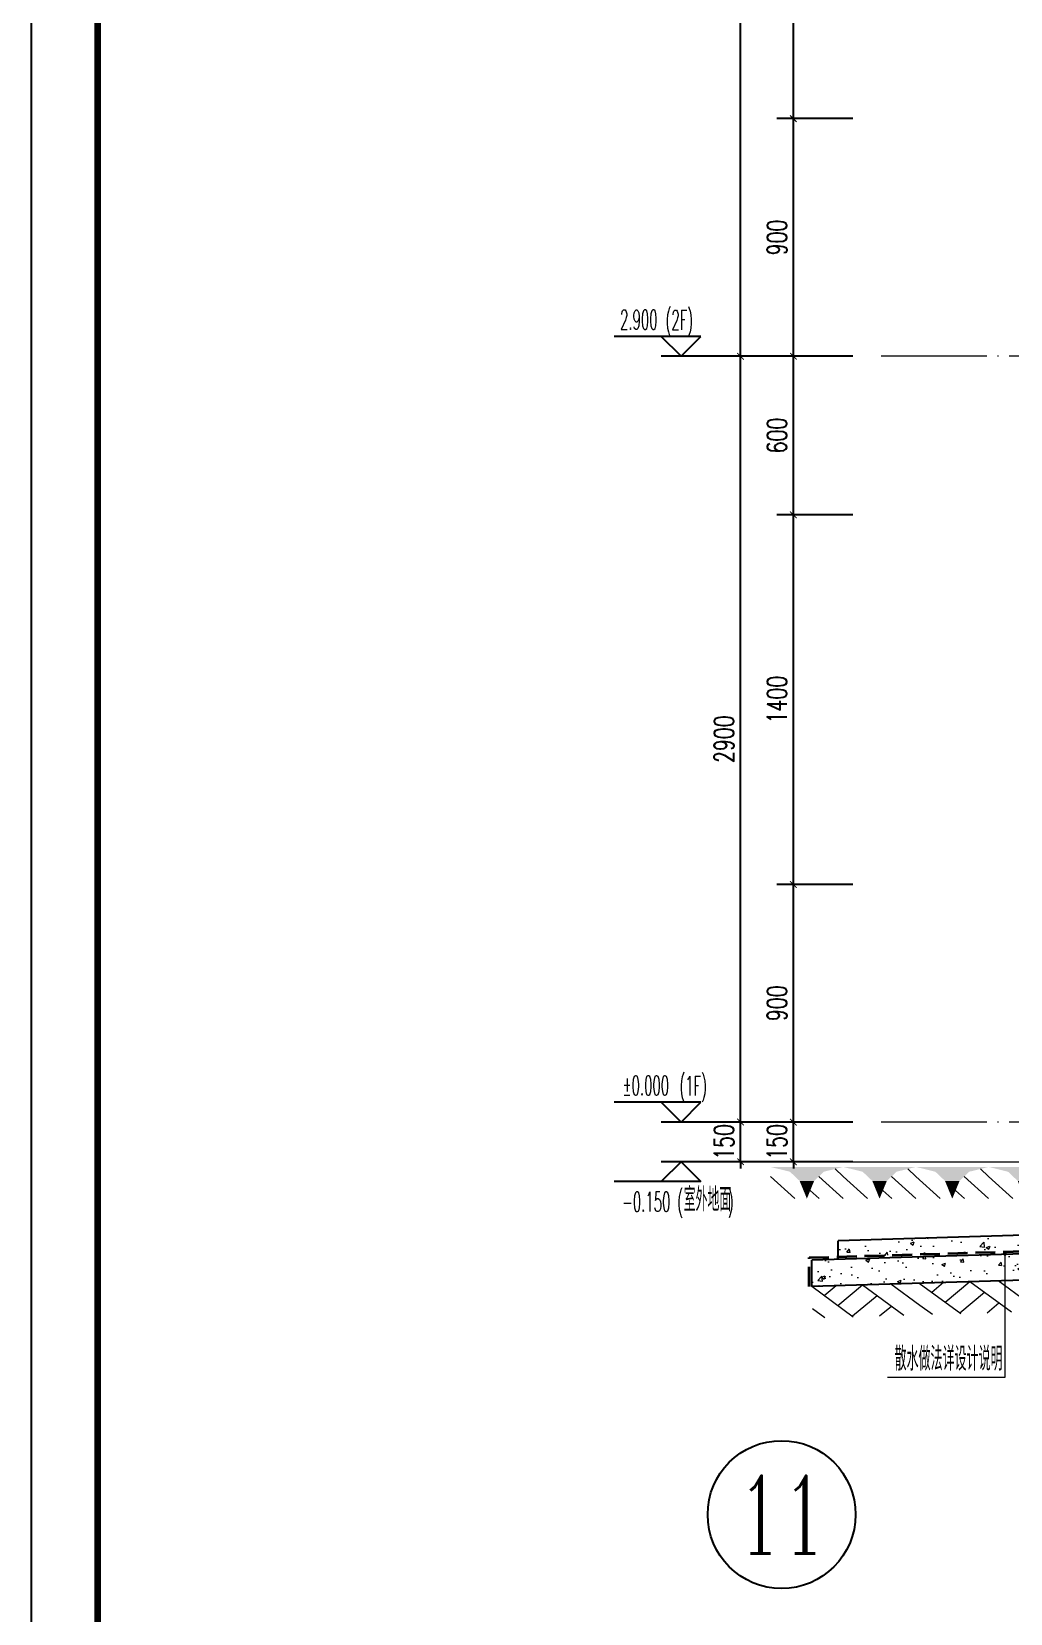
# Model space of a CAD drawing. Extents: x -461650 to 361314, y 245336 to 769729.
# Drawn here: x 322554 to 326259, y 658262 to 664253 of the extents above; entities that cross this region are included whole.
import ezdxf
from ezdxf.enums import TextEntityAlignment as Align

# ---------------------------------------------------------------- set-up
doc = ezdxf.new("R2010")
doc.units = 0
doc.header["$LTSCALE"] = 1000
doc.linetypes.add('DASH', pattern=[0.35, 0.25, -0.1])
doc.linetypes.add('DOTE', pattern=[2.42, 2, -0.2, 0.02, -0.2])
doc.layers.get('0').update_dxf_attribs({"linetype": 'CONTINUOUS'})
doc.layers.get('DEFPOINTS').update_dxf_attribs({"linetype": 'CONTINUOUS'})
for name, color, linetype in [('AXIS', 3, 'CONTINUOUS'), ('COLUMN', 4, 'CONTINUOUS'), ('DIM_ELEV', 3, 'CONTINUOUS'), ('PUB_DIM', 3, 'CONTINUOUS'), ('PUB_TEXT', 2, 'CONTINUOUS'), ('yichutu', 7, 'CONTINUOUS')]:
    doc.layers.add(name, color=color, linetype=linetype)
for name, color, linetype, lineweight in [('AXIS_TEXT', 7, 'CONTINUOUS', 20), ('DOTE', 19, 'DOTE', 9), ('图框', 9, 'CONTINUOUS', 18), ('平面-排水沟', 86, 'CONTINUOUS', 15), ('立面-中轮廓线', 30, 'CONTINUOUS', 35), ('粉刷', 251, 'CONTINUOUS', 9)]:
    doc.layers.add(name, color=color, linetype=linetype, lineweight=lineweight)
doc.styles.add('_TCH_AXIS', font='COMPLEX', dxfattribs={"bigfont": 'GBCBIG'})
doc.styles.add('_TCH_DIM', font='SIMPLEX.shx', dxfattribs={"width": 0.7, "bigfont": 'GBCBIG.shx'})
doc.styles.add('_TCH_DIM_T3', font='SIMPLEX', dxfattribs={"width": 0.705882, "bigfont": 'GBCBIG'})
doc.styles.add('DIM_FONT_T3', font='SIMPLEX', dxfattribs={"width": 0.705882, "bigfont": 'GBCBIG'})
doc.dimstyles.new('_TCH_ARCH&&25', dxfattribs={"dimtxt": 74.375, "dimasz": 25, "dimexe": 62.5, "dimexo": 75, "dimgap": 25, "dimtad": 1, "dimdec": 0, "dimzin": 0, "dimdsep": 46, "dimtxsty": '_TCH_DIM_T3', "dimblk": 'ARCHTICK', "dimcen": 0.09, "dimclrt": 7, "dimazin": 0, "dimtfac": 1, "dimtdec": 0, "dimtix": 1, "dimtmove": 2, "dimatfit": 3, "dimldrblk": 'ARCHTICK', "dimfxl": 0, "dimtolj": 1, "dimtzin": 0, "dimarcsym": 0})
pattern_1 = [(50, (28072.99, 249033.25), (143.452037, -12.550427), [15, -165]), (355, (28072.99, 249033.25), (-27.750267, 150.438427), [12, -132]), (100.4514, (28084.94, 249032.2), (115.701876, 137.88791), [12.74804, -140.22842]), (46.1842, (28072.99, 249073.25), (213.44821, -33.1038), [22.5, -247.5]), (96.6356, (28090.77, 249070.5), (186.93254, 194.82357), [19.12206, -210.3426]), (351.1842, (28072.99, 249073.25), (186.93239, 194.82372), [18, -198]), (21, (28092.99, 249063.25), (119.38141, -80.52378), [15, -165]), (326, (28092.99, 249063.25), (48.663066, 145.03001), [12, -132]), (71.4514, (28102.93, 249056.54), (168.044526, 64.5061), [12.74804, -140.22842]), (37.5, (28072.986, 249033.25), (2.431971, 66.578771), [0, -130.4, 0, -134, 0, -132.5]), (7.5, (28072.986, 249033.25), (52.613907, 78.882342), [0, -76.4, 0, -127.4, 0, -50.5]), (327.5, (28028.386, 249033.25), (106.764487, -4.510974), [0, -50, 0, -156, 0, -207]), (317.5, (28008.39, 249033.25), (116.637234, 20.020996), [0, -65, 0, -103.6, 0, -147])]

# ---------------------------------------------------------------- blocks, each defined once
blk = doc.blocks.new('$LINEPAT$素土夯实')
at = {"color": 0}
for p, q in [((0, -210), (210, 0)), ((120, -300), (420, 0)), ((420, 0), (608, -188)), ((495, -300), (795, 0)), ((615, 0), (705, -90)), ((315, -105), (502, -293)), ((210, -210), (300, -300)), ((705, -300), (795, -210))]:
    blk.add_line(p, q, dxfattribs=at)
blk = doc.blocks.new('$LinePat$自然土壤')
at = {"color": 0}
for p, q in [((0, -90), (71, -19)), ((0, -300), (211, -89)), ((420, -300), (630, -90)), ((210, -300), (286, -224))]:
    blk.add_line(p, q, dxfattribs=at)
for points in [[(0, 0), (630, 0), (168, -45), (462, -45)], [(168, -45), (462, -45), (252, -132), (378, -132)], [(252, -132), (378, -132), (315, -300)]]:
    blk.add_solid(points, dxfattribs=at)
blk = doc.blocks.new('sanshui')
at = {"layer": '粉刷'}
h = blk.add_hatch(dxfattribs=at)
h.set_pattern_fill('混凝土', color=256, scale=20)
h.set_pattern_definition(pattern_1)
edge = h.paths.add_edge_path()
edge.add_line((346317.8, 427329.6), (346257.8, 427329.6))
edge.add_line((346257.8, 427329.6), (346257.8, 427160.3))
edge.add_arc((346157.8, 427160.3), 100, 271.71836, 360, ccw=False)
edge.add_line((346160.8, 427060.3), (345137.8, 427029.6))
edge.add_line((345137.8, 427029.6), (345137.8, 426969.6))
edge.add_line((345137.8, 426969.6), (346317.8, 427005))
edge.add_line((346317.8, 427005), (346317.8, 427329.6))
h = blk.add_hatch(dxfattribs=at)
h.set_pattern_fill('混凝土', color=256, scale=20)
h.set_pattern_definition(pattern_1)
h.paths.add_polyline_path([(346337.8, 426895.6), (346337.8, 426995.6), (345037.8, 426956.6), (345037.8, 426856.6)])
at = {"layer": 'COLUMN'}
for p, q in [((346257.8, 427329.6), (346317.8, 427329.6)), ((346257.8, 427160.3), (346257.8, 427329.6)), ((346317.8, 426995), (346317.8, 427329.6)), ((346160.8, 427060.3), (345137.8, 427029.6)), ((346338.1, 426995.6), (345037.8, 426956.6)), ((345137.8, 426959.6), (345137.8, 427029.6)), ((345037.8, 426856.6), (345037.8, 426956.6)), ((346338.1, 426895.6), (345037.8, 426856.6))]:
    blk.add_line(p, q, dxfattribs=at)
blk.add_arc((346157.8, 427160.3), 100, 271.71836, 0, dxfattribs=at)
at = {"layer": '立面-中轮廓线', "linetype": 'DASH', "ltscale": 0.3}
blk.add_lwpolyline([(345027.8, 426856.6), (345027.8, 426966.3), (346317.8, 427005)], dxfattribs=at)
at = {"layer": '粉刷'}
blk.add_line((344881.5, 427329.6), (346257.8, 427329.6), dxfattribs=at)
at = {"layer": '粉刷', "yscale": 0.4, "zscale": 0.4}
for name, p, xscale, rotation in [('$LinePat$自然土壤', (345156.8, 427309.6), -0.4369306507241237, 359.9999999999903), ('$LinePat$自然土壤', (345432, 427309.6), -0.4369306507241237, 359.9999999999903), ('$LinePat$自然土壤', (345707.3, 427309.6), -0.4369306507241237, 359.9999999999903), ('$LinePat$自然土壤', (345982.6, 427309.6), -0.4369306507241237, 359.9999999999903), ('$LinePat$自然土壤', (346257.8, 427309.6), -0.4369306507241237, 359.9999999999903), ('$LINEPAT$素土夯实', (345444.5, 426868.8), -0.5117605352322558, 1.718358001643932), ('$LINEPAT$素土夯实', (345851.2, 426881), -0.5117605352322558, 1.718358001643932), ('$LINEPAT$素土夯实', (346257.8, 426893.2), -0.5117605352322558, 1.718358001643932)]:
    blk.add_blockref(name, p, dxfattribs=dict(at, xscale=xscale, rotation=rotation))
blk = doc.blocks.new('GFDDDDRG')
at = {"layer": '图框'}
blk.add_lwpolyline([(923310, -107437), (923310, -159999), (893610, -159999), (893610, -107437)], close=True, dxfattribs=at)
blk.add_lwpolyline([(923310, -107437), (923310, -159999), (893610, -159999), (893610, -107437)], close=True, dxfattribs=at)
at = {"layer": '图框', "const_width": 50}
blk.add_lwpolyline([(894110, -159499), (922810, -159499), (922810, -108687), (894110, -108687)], close=True, dxfattribs=at)
blk = doc.blocks.new('yct-1051-594-26275-14850-25-1002.0')
at = {"layer": 'yichutu', "color": 7}
blk.add_lwpolyline([(0, 0), (0, 14850), (26275, 14850), (26275, 0)], close=True, dxfattribs=at)
blk = doc.blocks.new('_ArchTick')
at = {"color": 0, "linetype": 'ByBlock', "const_width": 0.15}
blk.add_lwpolyline([(-0.5, -0.5), (0.5, 0.5)], dxfattribs=at)
blk = doc.blocks.new('*D685')
at = {"layer": 'DEFPOINTS', "color": 0}
for p in [(325437.7, 660123), (325737.7, 660123), (325737.7, 659972.5)]:
    blk.add_point(p, dxfattribs=at)
at = {"layer": 'PUB_DIM', "color": 0, "lineweight": -2}
for p, q in [((325662.7, 660123), (325375.2, 660123)), ((325437.7, 660123), (325437.7, 660148)), ((325437.7, 659972.5), (325437.7, 660123)), ((325662.7, 659972.5), (325375.2, 659972.5)), ((325437.7, 659972.5), (325437.7, 659947.5))]:
    blk.add_line(p, q, dxfattribs=at)
at = {"layer": 'PUB_DIM', "color": 0, "lineweight": -2, "xscale": 25, "yscale": 25, "zscale": 25}
for p, rotation in [((325437.7, 660123), 270), ((325437.7, 659972.5), 90)]:
    blk.add_blockref('_ArchTick', p, dxfattribs=dict(at, rotation=rotation))
at = {"layer": 'PUB_DIM', "color": 7, "insert": (325375.5, 660047.7), "char_height": 74.38, "attachment_point": 5, "rotation": 90, "style": '_TCH_DIM_T3'}
blk.add_mtext('\\A1;150', dxfattribs=at)
blk = doc.blocks.new('*D686')
at = {"layer": 'DEFPOINTS', "color": 0}
for p in [(325437.7, 661023), (325737.7, 661023), (325737.7, 660123)]:
    blk.add_point(p, dxfattribs=at)
at = {"layer": 'PUB_DIM', "color": 0, "lineweight": -2}
for p, q in [((325662.7, 661023), (325375.2, 661023)), ((325437.7, 660123), (325437.7, 661023)), ((325662.7, 660123), (325375.2, 660123))]:
    blk.add_line(p, q, dxfattribs=at)
at = {"layer": 'PUB_DIM', "color": 0, "lineweight": -2, "xscale": 25, "yscale": 25, "zscale": 25}
for p, rotation in [((325437.7, 661023), 90), ((325437.7, 660123), 270)]:
    blk.add_blockref('_ArchTick', p, dxfattribs=dict(at, rotation=rotation))
at = {"layer": 'PUB_DIM', "color": 7, "insert": (325375.5, 660573), "char_height": 74.38, "attachment_point": 5, "rotation": 90, "style": '_TCH_DIM_T3'}
blk.add_mtext('\\A1;900', dxfattribs=at)
blk = doc.blocks.new('*D687')
at = {"layer": 'DEFPOINTS', "color": 0}
for p in [(325437.7, 662423), (325737.7, 662423), (325737.7, 661023)]:
    blk.add_point(p, dxfattribs=at)
at = {"layer": 'PUB_DIM', "color": 0, "lineweight": -2}
for p, q in [((325662.7, 662423), (325375.2, 662423)), ((325437.7, 661023), (325437.7, 662423)), ((325662.7, 661023), (325375.2, 661023))]:
    blk.add_line(p, q, dxfattribs=at)
at = {"layer": 'PUB_DIM', "color": 0, "lineweight": -2, "xscale": 25, "yscale": 25, "zscale": 25}
for p, rotation in [((325437.7, 662423), 90), ((325437.7, 661023), 270)]:
    blk.add_blockref('_ArchTick', p, dxfattribs=dict(at, rotation=rotation))
at = {"layer": 'PUB_DIM', "color": 7, "insert": (325375.5, 661723), "char_height": 74.38, "attachment_point": 5, "rotation": 90, "style": '_TCH_DIM_T3'}
blk.add_mtext('\\A1;1400', dxfattribs=at)
blk = doc.blocks.new('*D688')
at = {"layer": 'DEFPOINTS', "color": 0}
for p in [(325437.7, 663023), (325737.7, 663023), (325737.7, 662423)]:
    blk.add_point(p, dxfattribs=at)
at = {"layer": 'PUB_DIM', "color": 0, "lineweight": -2}
for p, q in [((325662.7, 663023), (325375.2, 663023)), ((325437.7, 662423), (325437.7, 663023)), ((325662.7, 662423), (325375.2, 662423))]:
    blk.add_line(p, q, dxfattribs=at)
at = {"layer": 'PUB_DIM', "color": 0, "lineweight": -2, "xscale": 25, "yscale": 25, "zscale": 25}
for p, rotation in [((325437.7, 663023), 90), ((325437.7, 662423), 270)]:
    blk.add_blockref('_ArchTick', p, dxfattribs=dict(at, rotation=rotation))
at = {"layer": 'PUB_DIM', "color": 7, "insert": (325375.5, 662723), "char_height": 74.38, "attachment_point": 5, "rotation": 90, "style": '_TCH_DIM_T3'}
blk.add_mtext('\\A1;600', dxfattribs=at)
blk = doc.blocks.new('*D689')
at = {"layer": 'DEFPOINTS', "color": 0}
for p in [(325437.7, 663923), (325737.7, 663923), (325737.7, 663023)]:
    blk.add_point(p, dxfattribs=at)
at = {"layer": 'PUB_DIM', "color": 0, "lineweight": -2}
for p, q in [((325662.7, 663923), (325375.2, 663923)), ((325437.7, 663023), (325437.7, 663923)), ((325662.7, 663023), (325375.2, 663023))]:
    blk.add_line(p, q, dxfattribs=at)
at = {"layer": 'PUB_DIM', "color": 0, "lineweight": -2, "xscale": 25, "yscale": 25, "zscale": 25}
for p, rotation in [((325437.7, 663923), 90), ((325437.7, 663023), 270)]:
    blk.add_blockref('_ArchTick', p, dxfattribs=dict(at, rotation=rotation))
at = {"layer": 'PUB_DIM', "color": 7, "insert": (325375.5, 663473), "char_height": 74.38, "attachment_point": 5, "rotation": 90, "style": '_TCH_DIM_T3'}
blk.add_mtext('\\A1;900', dxfattribs=at)
blk = doc.blocks.new('*D690')
at = {"layer": 'DEFPOINTS', "color": 0}
for p in [(325437.7, 665323), (325737.7, 665323), (325737.7, 663923)]:
    blk.add_point(p, dxfattribs=at)
at = {"layer": 'PUB_DIM', "color": 0, "lineweight": -2}
for p, q in [((325662.7, 665323), (325375.2, 665323)), ((325437.7, 663923), (325437.7, 665323)), ((325662.7, 663923), (325375.2, 663923))]:
    blk.add_line(p, q, dxfattribs=at)
at = {"layer": 'PUB_DIM', "color": 0, "lineweight": -2, "xscale": 25, "yscale": 25, "zscale": 25}
for p, rotation in [((325437.7, 665323), 90), ((325437.7, 663923), 270)]:
    blk.add_blockref('_ArchTick', p, dxfattribs=dict(at, rotation=rotation))
at = {"layer": 'PUB_DIM', "color": 7, "insert": (325375.5, 664623), "char_height": 74.38, "attachment_point": 5, "rotation": 90, "style": '_TCH_DIM_T3'}
blk.add_mtext('\\A1;1400', dxfattribs=at)
blk = doc.blocks.new('*D704')
at = {"layer": 'DEFPOINTS', "color": 0}
for p in [(325237.7, 660123), (325737.7, 660123), (325737.7, 659972.5)]:
    blk.add_point(p, dxfattribs=at)
at = {"layer": 'PUB_DIM', "color": 0, "lineweight": -2}
for p, q in [((325662.7, 660123), (325175.2, 660123)), ((325237.7, 660123), (325237.7, 660148)), ((325237.7, 659972.5), (325237.7, 660123)), ((325662.7, 659972.5), (325175.2, 659972.5)), ((325237.7, 659972.5), (325237.7, 659947.5))]:
    blk.add_line(p, q, dxfattribs=at)
at = {"layer": 'PUB_DIM', "color": 0, "lineweight": -2, "xscale": 25, "yscale": 25, "zscale": 25}
for p, rotation in [((325237.7, 660123), 270), ((325237.7, 659972.5), 90)]:
    blk.add_blockref('_ArchTick', p, dxfattribs=dict(at, rotation=rotation))
at = {"layer": 'PUB_DIM', "color": 7, "insert": (325175.5, 660047.7), "char_height": 74.38, "attachment_point": 5, "rotation": 90, "style": '_TCH_DIM_T3'}
blk.add_mtext('\\A1;150', dxfattribs=at)
blk = doc.blocks.new('*D705')
at = {"layer": 'DEFPOINTS', "color": 0}
for p in [(325237.7, 663023), (325737.7, 663023), (325737.7, 660123)]:
    blk.add_point(p, dxfattribs=at)
at = {"layer": 'PUB_DIM', "color": 0, "lineweight": -2}
for p, q in [((325662.7, 663023), (325175.2, 663023)), ((325237.7, 660123), (325237.7, 663023)), ((325662.7, 660123), (325175.2, 660123))]:
    blk.add_line(p, q, dxfattribs=at)
at = {"layer": 'PUB_DIM', "color": 0, "lineweight": -2, "xscale": 25, "yscale": 25, "zscale": 25}
for p, rotation in [((325237.7, 663023), 90), ((325237.7, 660123), 270)]:
    blk.add_blockref('_ArchTick', p, dxfattribs=dict(at, rotation=rotation))
at = {"layer": 'PUB_DIM', "color": 7, "insert": (325175.5, 661573), "char_height": 74.38, "attachment_point": 5, "rotation": 90, "style": '_TCH_DIM_T3'}
blk.add_mtext('\\A1;2900', dxfattribs=at)
blk = doc.blocks.new('*D706')
at = {"layer": 'DEFPOINTS', "color": 0}
for p in [(325237.7, 665923), (325737.7, 665923), (325737.7, 663023)]:
    blk.add_point(p, dxfattribs=at)
at = {"layer": 'PUB_DIM', "color": 0, "lineweight": -2}
for p, q in [((325662.7, 665923), (325175.2, 665923)), ((325237.7, 663023), (325237.7, 665923)), ((325662.7, 663023), (325175.2, 663023))]:
    blk.add_line(p, q, dxfattribs=at)
at = {"layer": 'PUB_DIM', "color": 0, "lineweight": -2, "xscale": 25, "yscale": 25, "zscale": 25}
for p, rotation in [((325237.7, 665923), 90), ((325237.7, 663023), 270)]:
    blk.add_blockref('_ArchTick', p, dxfattribs=dict(at, rotation=rotation))
at = {"layer": 'PUB_DIM', "color": 7, "insert": (325175.5, 664473), "char_height": 74.38, "attachment_point": 5, "rotation": 90, "style": '_TCH_DIM_T3'}
blk.add_mtext('\\A1;2900', dxfattribs=at)

msp = doc.modelspace()

# ---------------------------------------------------------------- linework, layer by layer
at = {"layer": 'AXIS', "color": 6}
msp.add_circle((325393.29, 658636.4), 280, dxfattribs=at)
at = {"layer": 'DIM_ELEV', "color": 1}
for p, q in [((325087.71, 663097.98), (324759.71, 663097.98)), ((325012.71, 663022.98), (324937.71, 663097.98)), ((325012.71, 663022.98), (325087.71, 663097.98)), ((325437.71, 663022.98), (324937.71, 663022.98))]:
    msp.add_line(p, q, dxfattribs=at)
at = {"layer": 'DIM_ELEV'}
for p, q in [((325087.71, 660197.98), (324759.71, 660197.98)), ((325012.71, 660122.98), (324937.71, 660197.98)), ((325012.71, 660122.98), (325087.71, 660197.98)), ((325437.71, 660122.98), (324937.71, 660122.98)), ((325012.71, 659972.51), (324937.71, 659897.51)), ((325437.71, 659972.51), (324937.71, 659972.51)), ((325012.71, 659972.51), (325087.71, 659897.51)), ((325087.71, 659897.51), (324759.71, 659897.51))]:
    msp.add_line(p, q, dxfattribs=at)
at = {"layer": 'DOTE', "color": 1, "linetype": 'DOTE', "ltscale": 0.2}
for p, q in [((328106.43, 663022.98), (325737.71, 663022.98)), ((328106.43, 660122.98), (325737.71, 660122.98))]:
    msp.add_line(p, q, dxfattribs=at)
at = {"layer": '平面-排水沟'}
for p, q in [((326238.89, 659623.39), (326238.89, 659155.55)), ((326238.89, 659155.55), (325794.76, 659155.55))]:
    msp.add_line(p, q, dxfattribs=at)
at = {"layer": '平面-排水沟', "const_width": 6.67}
msp.add_lwpolyline([(326238.89, 659626.72, 1), (326238.89, 659620.06, 1)], format="xyb", close=True, dxfattribs=at)

# ---------------------------------------------------------------- block references
at = {"xscale": 0.5, "yscale": 0.5, "zscale": 0.5}
msp.add_blockref('GFDDDDRG', (-124251.04, 734849.49), dxfattribs=at)
msp.add_blockref('sanshui', (-19530.22, 232643.35))
at = {"layer": 'yichutu', "rotation": 270}
msp.add_blockref('yct-1051-594-26275-14850-25-1002.0', (322553.85, 681131.01), dxfattribs=at)

# ---------------------------------------------------------------- texts
at = {"layer": 'AXIS_TEXT', "color": 6, "style": '_TCH_AXIS'}
msp.add_text('11', height=295.01, dxfattribs=at).set_placement((325224.72, 658488.9), (325561.87, 658488.9), align=Align.FIT)
at = {"layer": 'PUB_TEXT', "color": 1, "style": '_TCH_DIM', "width": 0.494118}
for s, p in [('2.900', (324781.61, 663124.23)), ('(2F)', (324953.76, 663123.01))]:
    msp.add_text(s, height=74.375, dxfattribs=at).set_placement(p)
at = {"layer": 'PUB_TEXT'}
for s, height, style, width, p in [('(1F)', 74.375, '_TCH_DIM', 0.494118, (325006.09, 660223.01)), ('%%P0.000', 74.375, '_TCH_DIM', 0.494118, (324790.71, 660224.23)), ('室外地面', 89.362, '_TCH_DIM', 0.7, (325022.54, 659784.99)), ('-0.150', 74.375, '_TCH_DIM', 0.494118, (324789.31, 659783.76)), ('(', 74.38, '_TCH_DIM', 0.494118, (324998.04, 659784.99)), (')', 74.38, '_TCH_DIM', 0.494118, (325189.34, 659784.99)), ('散水做法详设计说明', 89.362, 'DIM_FONT_T3', 0.705882, (325821.01, 659181.8))]:
    msp.add_text(s, height=height, dxfattribs=dict(at, style=style, width=width)).set_placement(p)

# ---------------------------------------------------------------- dimensions: what is measured, and where the dimension line sits
at = {"layer": 'PUB_DIM'}
for p1, p2, distance, picture, middle in [((325737.71, 663022.98), (325737.71, 665922.98), 500, '*D706', (325175.52, 664472.98)), ((325737.71, 663922.98), (325737.71, 665322.98), 300, '*D690', (325375.52, 664622.98)), ((325737.71, 663022.98), (325737.71, 663922.98), 300, '*D689', (325375.52, 663472.98)), ((325737.71, 660122.98), (325737.71, 663022.98), 500, '*D705', (325175.52, 661572.98)), ((325737.71, 662422.98), (325737.71, 663022.98), 300, '*D688', (325375.52, 662722.98)), ((325737.71, 661022.98), (325737.71, 662422.98), 300, '*D687', (325375.52, 661722.98)), ((325737.71, 660122.98), (325737.71, 661022.98), 300, '*D686', (325375.52, 660572.98)), ((325737.71, 659972.51), (325737.71, 660122.98), 500, '*D704', (325175.52, 660047.75)), ((325737.71, 659972.51), (325737.71, 660122.98), 300, '*D685', (325375.52, 660047.75))]:
    dim = msp.add_aligned_dim(p1=p1, p2=p2, distance=distance, dimstyle='_TCH_ARCH&&25', dxfattribs=at)
    dim.commit()
    dim.dimension.update_dxf_attribs({"geometry": picture, "text_midpoint": middle})

doc.saveas('drawing.dxf')
